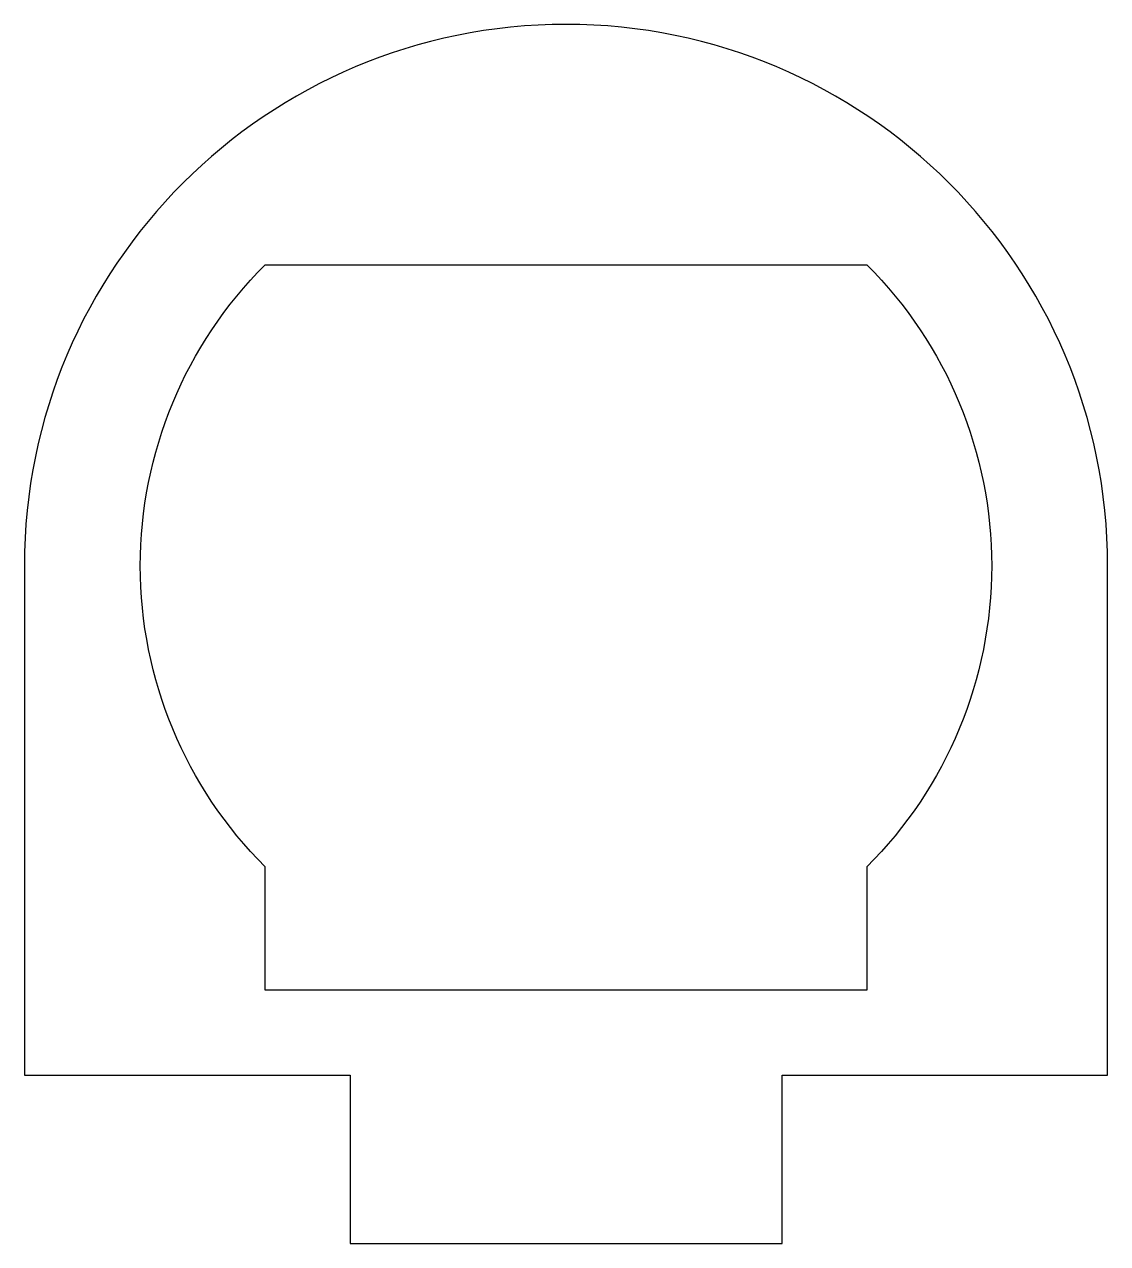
# Model space of a CAD drawing. Header units: millimetres. Extents: x -80.6 to -54.9, y -4.1 to 24.8.
import ezdxf

# ---------------------------------------------------------------- set-up
doc = ezdxf.new("R2010")
doc.units = ezdxf.units.MM
doc.layers.add('CUTOUTS', color=1, linetype='CONTINUOUS')
doc.layers.add('PERIMETER', color=5, linetype='CONTINUOUS')

msp = doc.modelspace()

# ---------------------------------------------------------------- linework, layer by layer
at = {"layer": 'CUTOUTS'}
msp.add_lwpolyline([(-60.652, 4.818), (-60.652, 1.891), (-74.925, 1.891), (-74.925, 4.818, -0.41448), (-74.93, 19.109), (-60.647, 19.109, -0.41448)], format="xyb", close=True, dxfattribs=at)
at = {"layer": 'PERIMETER'}
msp.add_lwpolyline([(-62.663, -4.125), (-62.663, -0.125), (-54.937, -0.125), (-54.937, 11.966, 1), (-80.639, 11.966), (-80.639, -0.125), (-72.913, -0.125), (-72.913, -4.125)], format="xyb", close=True, dxfattribs=at)

doc.saveas('drawing.dxf')
